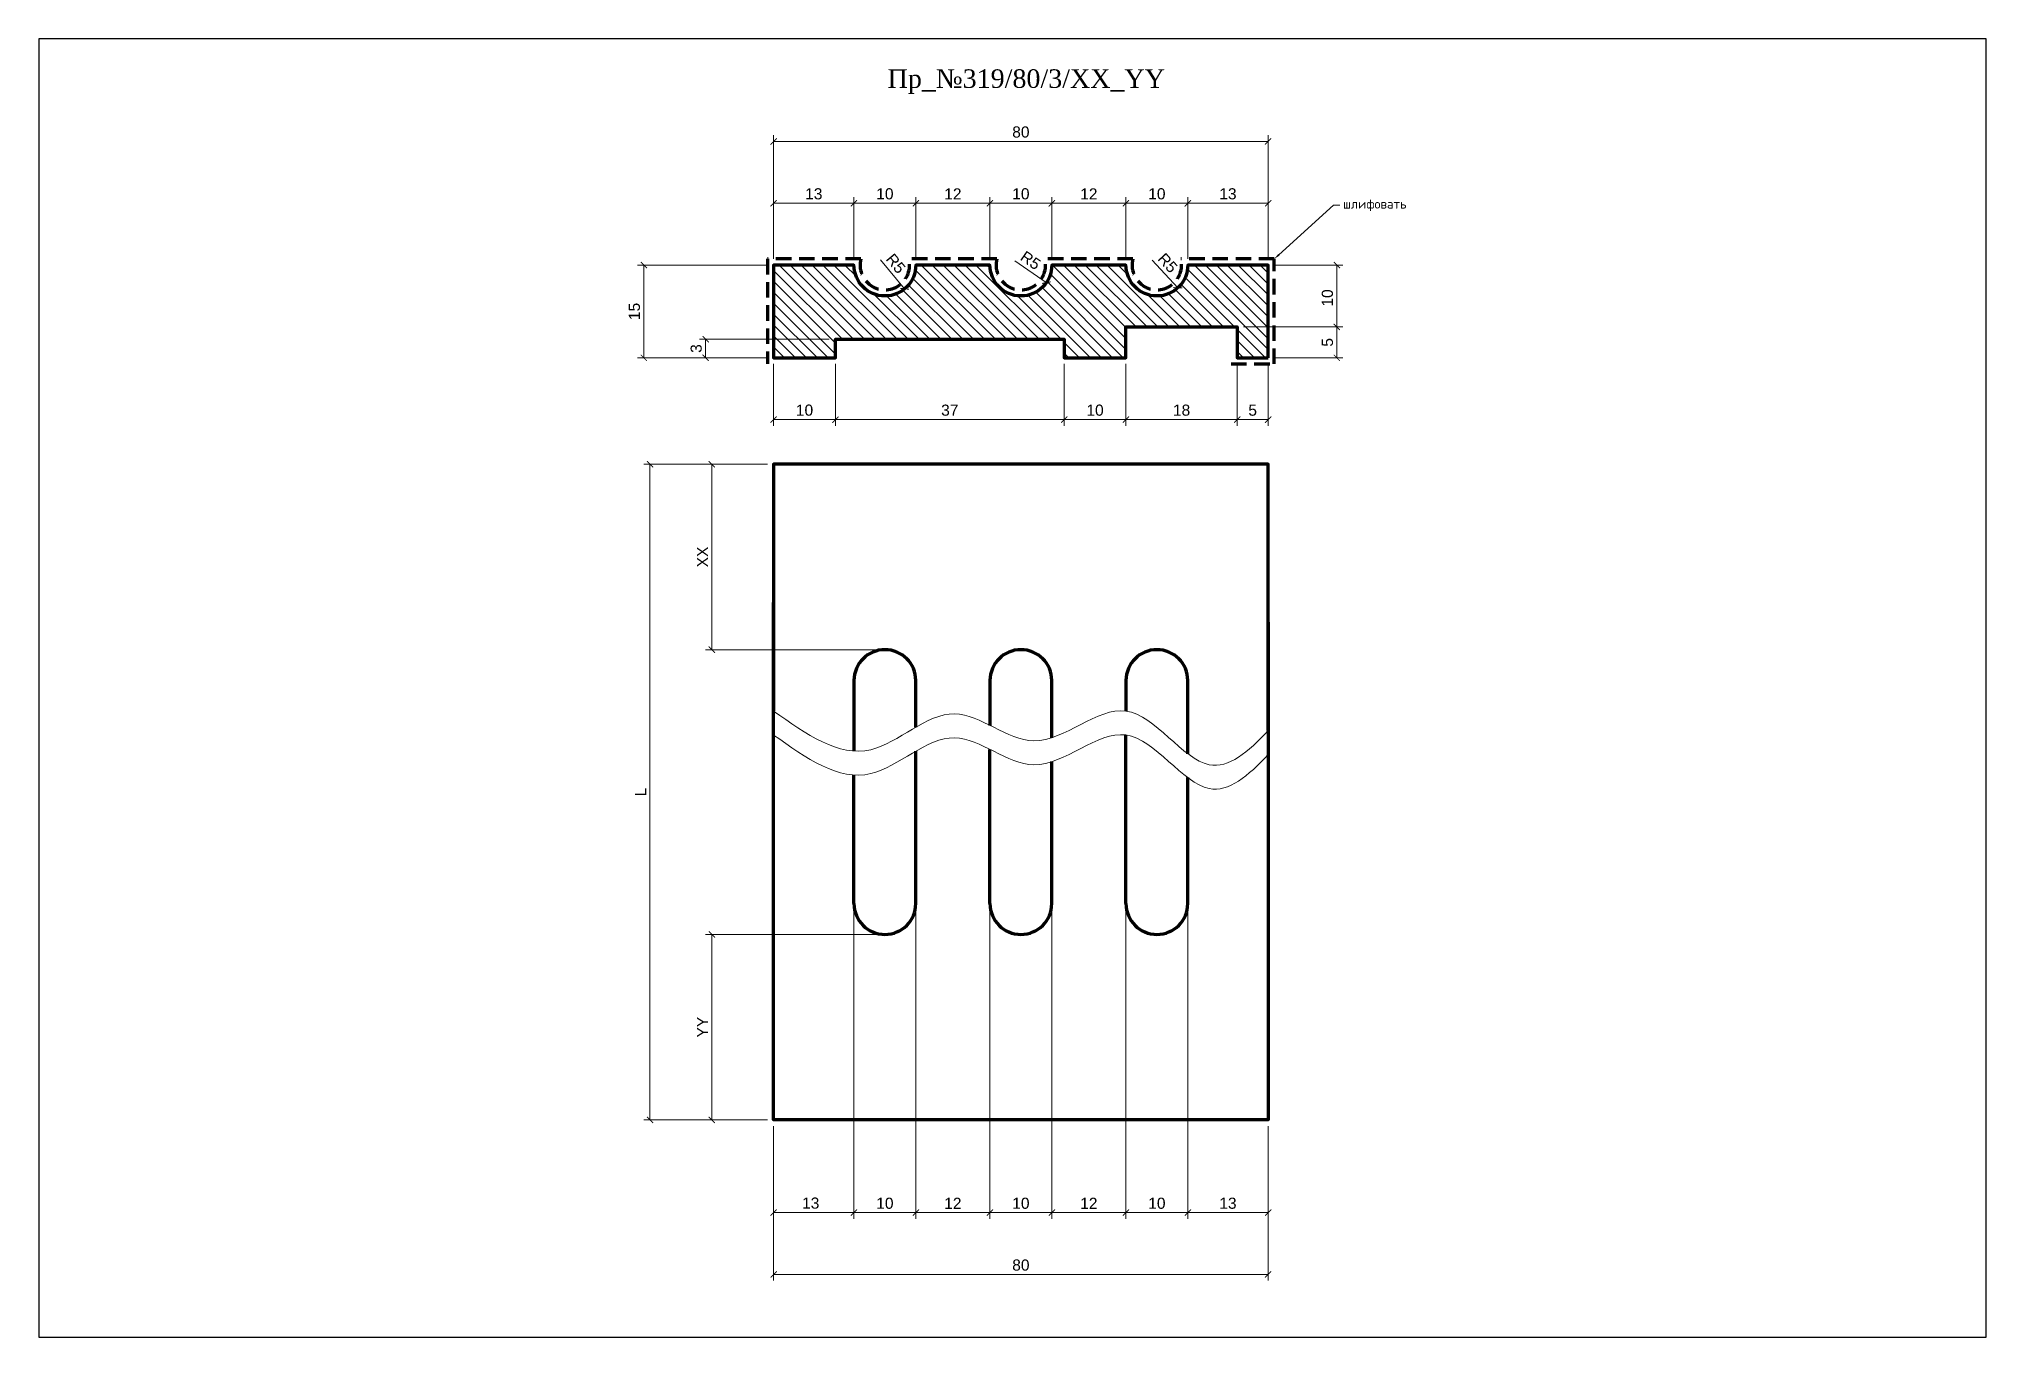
# Model space of a CAD drawing. Header units: millimetres. Extents: x 500 to 815, y -2238 to -2028.
import ezdxf
from ezdxf import colors
from ezdxf.entities.mleader import LeaderData, LeaderLine
from ezdxf.math import Vec2, Vec3

# ---------------------------------------------------------------- set-up
doc = ezdxf.new("R2010")
doc.units = ezdxf.units.MM
doc.linetypes.add('HIDDEN', pattern=[0.375, 0.25, -0.125])
doc.layers.add('Outside panel', color=7, linetype='Continuous', lineweight=18, true_color=0x7f5e57)
for name, color, linetype, lineweight in [('линия 15', 7, 'Continuous', 15), ('линия 50', 1, 'Continuous', 100), ('служебный слой РАЗМЕРЫ', 7, 'Continuous', 9), ('служебный слой ШТРИХОВКА', 4, 'Continuous', 5)]:
    doc.layers.add(name, color=color, linetype=linetype, lineweight=lineweight)
doc.layers.add('размеры в модели', color=7, linetype='Continuous')
doc.styles.add('ELECT', font='times.ttf')
doc.styles.get("Standard").update_dxf_attribs({"font": 'arial.ttf'})
doc.styles.add('ЕСКД профили текст', font='isocpeur.ttf')
doc.dimstyles.new('M_1', dxfattribs={"dimtxt": 1.8, "dimasz": 1, "dimexe": 1, "dimexo": 1, "dimgap": 0.6, "dimtad": 1, "dimdec": 0, "dimdsep": 46, "dimtxsty": 'Standard', "dimblk": 'ARCHTICK', "dimcen": -5, "dimclrd": 7, "dimclre": 7, "dimclrt": 7, "dimadec": 0, "dimazin": 0, "dimtfac": 1, "dimtdec": 0, "dimtmove": 0, "dimatfit": 3, "dimfxl": 1, "dimtolj": 1, "dimtzin": 0, "dimlwd": 5, "dimlwe": 5, "dimarcsym": 0})

# ---------------------------------------------------------------- blocks, each defined once
blk = doc.blocks.new('_ArchTick')
at = {"color": 0, "linetype": 'ByBlock', "const_width": 0.15}
blk.add_lwpolyline([(-0.5, -0.5), (0.5, 0.5)], dxfattribs=at)
blk = doc.blocks.new('*D32')
at = {"layer": 'Defpoints', "color": 0, "ltscale": 1000, "transparency": 16777216}
for p in [(680.99, -2064.8), (684.38, -2068.47)]:
    blk.add_point(p, dxfattribs=at)
at = {"layer": 'линия 15', "color": 7, "lineweight": 5, "ltscale": 1000, "transparency": 16777216}
blk.add_line((680.23, -2063.98), (684.38, -2068.47), dxfattribs=at)
at = {"layer": 'линия 15', "color": 7, "lineweight": 5, "ltscale": 1000, "transparency": 16777216, "rotation": 312.7925221158817}
blk.add_blockref('_ArchTick', (684.38, -2068.47), dxfattribs=at)
at = {"layer": 'линия 15', "color": 7, "ltscale": 1000, "transparency": 16777216, "insert": (682.74, -2064.46), "char_height": 1.8, "attachment_point": 5, "rotation": 312.7925}
blk.add_mtext('\\A1;R5', dxfattribs=at)
blk = doc.blocks.new('*D31')
at = {"layer": 'Defpoints', "color": 0, "ltscale": 1000, "transparency": 16777216}
for p in [(658.99, -2064.8), (663.1, -2067.64)]:
    blk.add_point(p, dxfattribs=at)
at = {"layer": 'линия 15', "color": 7, "lineweight": 5, "ltscale": 1000, "transparency": 16777216}
blk.add_line((658, -2064.12), (663.1, -2067.64), dxfattribs=at)
at = {"layer": 'линия 15', "color": 7, "lineweight": 5, "ltscale": 1000, "transparency": 16777216, "rotation": 325.3570660557397}
blk.add_blockref('_ArchTick', (663.1, -2067.64), dxfattribs=at)
at = {"layer": 'линия 15', "color": 7, "ltscale": 1000, "transparency": 16777216, "insert": (660.56, -2064.04), "char_height": 1.8, "attachment_point": 5, "rotation": 325.3571}
blk.add_mtext('\\A1;R5', dxfattribs=at)
blk = doc.blocks.new('*D30')
at = {"layer": 'Defpoints', "color": 0, "ltscale": 1000, "transparency": 16777216}
for p in [(636.99, -2064.8), (640.19, -2068.64)]:
    blk.add_point(p, dxfattribs=at)
at = {"layer": 'линия 15', "color": 7, "lineweight": 5, "ltscale": 1000, "transparency": 16777216}
blk.add_line((636.27, -2063.94), (640.19, -2068.64), dxfattribs=at)
at = {"layer": 'линия 15', "color": 7, "lineweight": 5, "ltscale": 1000, "transparency": 16777216, "rotation": 309.8077441560627}
blk.add_blockref('_ArchTick', (640.19, -2068.64), dxfattribs=at)
at = {"layer": 'линия 15', "color": 7, "ltscale": 1000, "transparency": 16777216, "insert": (638.75, -2064.55), "char_height": 1.8, "attachment_point": 5, "rotation": 309.8077}
blk.add_mtext('\\A1;R5', dxfattribs=at)
blk = doc.blocks.new('*D29')
at = {"layer": 'Defpoints', "color": 0, "ltscale": 1000, "transparency": 16777216}
for p in [(698.99, -2064.8), (710.1, -2064.8), (693.99, -2074.8)]:
    blk.add_point(p, dxfattribs=at)
at = {"layer": 'линия 15', "color": 7, "lineweight": 5, "ltscale": 1000, "transparency": 16777216}
for p, q in [((699.99, -2064.8), (711.1, -2064.8)), ((710.1, -2074.8), (710.1, -2064.8)), ((694.99, -2074.8), (711.1, -2074.8))]:
    blk.add_line(p, q, dxfattribs=at)
for p, rotation in [((710.1, -2064.8), 90), ((710.1, -2074.8), 270)]:
    blk.add_blockref('_ArchTick', p, dxfattribs=dict(at, rotation=rotation))
at = {"layer": 'линия 15', "color": 7, "ltscale": 1000, "transparency": 16777216, "insert": (708.58, -2070.12), "char_height": 1.8, "attachment_point": 5, "rotation": 90}
blk.add_mtext('\\A1;10', dxfattribs=at)
blk = doc.blocks.new('*D28')
at = {"layer": 'Defpoints', "color": 0, "ltscale": 1000, "transparency": 16777216}
for p in [(628.99, -2076.8), (607.99, -2079.8), (618.99, -2079.8)]:
    blk.add_point(p, dxfattribs=at)
at = {"layer": 'размеры в модели', "color": 7, "lineweight": 5, "ltscale": 1000, "transparency": 16777216}
for p, q in [((627.99, -2076.8), (606.99, -2076.8)), ((607.99, -2076.8), (607.99, -2079.8)), ((617.99, -2079.8), (606.99, -2079.8))]:
    blk.add_line(p, q, dxfattribs=at)
for p, rotation in [((607.99, -2076.8), 90), ((607.99, -2079.8), 270)]:
    blk.add_blockref('_ArchTick', p, dxfattribs=dict(at, rotation=rotation))
at = {"layer": 'размеры в модели', "color": 7, "ltscale": 1000, "transparency": 16777216, "insert": (606.47, -2078.3), "char_height": 1.8, "attachment_point": 5, "rotation": 90}
blk.add_mtext('\\A1;3', dxfattribs=at)
blk = doc.blocks.new('*D27')
at = {"layer": 'Defpoints', "color": 0, "ltscale": 1000, "transparency": 16777216}
for p in [(665.99, -2079.8), (675.99, -2079.8), (675.99, -2089.8)]:
    blk.add_point(p, dxfattribs=at)
at = {"layer": 'размеры в модели', "color": 7, "lineweight": 5, "ltscale": 1000, "transparency": 16777216}
for p, q in [((665.99, -2080.8), (665.99, -2090.8)), ((675.99, -2080.8), (675.99, -2090.8)), ((665.99, -2089.8), (675.99, -2089.8))]:
    blk.add_line(p, q, dxfattribs=at)
at = {"layer": 'размеры в модели', "color": 7, "lineweight": 5, "ltscale": 1000, "transparency": 16777216, "rotation": 180}
blk.add_blockref('_ArchTick', (665.99, -2089.8), dxfattribs=at)
at = {"layer": 'размеры в модели', "color": 7, "lineweight": 5, "ltscale": 1000, "transparency": 16777216}
blk.add_blockref('_ArchTick', (675.99, -2089.8), dxfattribs=at)
at = {"layer": 'размеры в модели', "color": 7, "ltscale": 1000, "transparency": 16777216, "insert": (670.99, -2088.28), "char_height": 1.8, "attachment_point": 5}
blk.add_mtext('\\A1;10', dxfattribs=at)
blk = doc.blocks.new('*D26')
at = {"layer": 'Defpoints', "color": 0, "ltscale": 1000, "transparency": 16777216}
for p in [(641.99, -2054.8), (631.99, -2064.8), (641.99, -2064.8)]:
    blk.add_point(p, dxfattribs=at)
at = {"layer": 'размеры в модели', "color": 7, "lineweight": 5, "ltscale": 1000, "transparency": 16777216}
for p, q in [((631.99, -2063.8), (631.99, -2053.8)), ((641.99, -2063.8), (641.99, -2053.8)), ((631.99, -2054.8), (641.99, -2054.8))]:
    blk.add_line(p, q, dxfattribs=at)
at = {"layer": 'размеры в модели', "color": 7, "lineweight": 5, "ltscale": 1000, "transparency": 16777216, "rotation": 180}
blk.add_blockref('_ArchTick', (631.99, -2054.8), dxfattribs=at)
at = {"layer": 'размеры в модели', "color": 7, "lineweight": 5, "ltscale": 1000, "transparency": 16777216}
blk.add_blockref('_ArchTick', (641.99, -2054.8), dxfattribs=at)
at = {"layer": 'размеры в модели', "color": 7, "ltscale": 1000, "transparency": 16777216, "insert": (636.99, -2053.28), "char_height": 1.8, "attachment_point": 5}
blk.add_mtext('\\A1;10', dxfattribs=at)
blk = doc.blocks.new('*D25')
at = {"layer": 'Defpoints', "color": 0, "ltscale": 1000, "transparency": 16777216}
for p in [(663.99, -2054.8), (653.99, -2064.8), (663.99, -2064.8)]:
    blk.add_point(p, dxfattribs=at)
at = {"layer": 'размеры в модели', "color": 7, "lineweight": 5, "ltscale": 1000, "transparency": 16777216}
for p, q in [((653.99, -2063.8), (653.99, -2053.8)), ((663.99, -2063.8), (663.99, -2053.8)), ((653.99, -2054.8), (663.99, -2054.8))]:
    blk.add_line(p, q, dxfattribs=at)
at = {"layer": 'размеры в модели', "color": 7, "lineweight": 5, "ltscale": 1000, "transparency": 16777216, "rotation": 180}
blk.add_blockref('_ArchTick', (653.99, -2054.8), dxfattribs=at)
at = {"layer": 'размеры в модели', "color": 7, "lineweight": 5, "ltscale": 1000, "transparency": 16777216}
blk.add_blockref('_ArchTick', (663.99, -2054.8), dxfattribs=at)
at = {"layer": 'размеры в модели', "color": 7, "ltscale": 1000, "transparency": 16777216, "insert": (658.99, -2053.28), "char_height": 1.8, "attachment_point": 5}
blk.add_mtext('\\A1;10', dxfattribs=at)
blk = doc.blocks.new('*D24')
at = {"layer": 'Defpoints', "color": 0, "ltscale": 1000, "transparency": 16777216}
for p in [(618.99, -2079.8), (628.99, -2079.8), (618.99, -2089.8)]:
    blk.add_point(p, dxfattribs=at)
at = {"layer": 'размеры в модели', "color": 7, "lineweight": 5, "ltscale": 1000, "transparency": 16777216}
for p, q in [((618.99, -2080.8), (618.99, -2090.8)), ((628.99, -2080.8), (628.99, -2090.8)), ((628.99, -2089.8), (618.99, -2089.8))]:
    blk.add_line(p, q, dxfattribs=at)
at = {"layer": 'размеры в модели', "color": 7, "lineweight": 5, "ltscale": 1000, "transparency": 16777216, "rotation": 180}
blk.add_blockref('_ArchTick', (618.99, -2089.8), dxfattribs=at)
at = {"layer": 'размеры в модели', "color": 7, "lineweight": 5, "ltscale": 1000, "transparency": 16777216}
blk.add_blockref('_ArchTick', (628.99, -2089.8), dxfattribs=at)
at = {"layer": 'размеры в модели', "color": 7, "ltscale": 1000, "transparency": 16777216, "insert": (623.99, -2088.28), "char_height": 1.8, "attachment_point": 5}
blk.add_mtext('\\A1;10', dxfattribs=at)
blk = doc.blocks.new('*D23')
at = {"layer": 'Defpoints', "color": 0, "ltscale": 1000, "transparency": 16777216}
for p in [(693.99, -2074.8), (698.99, -2079.8), (710.1, -2079.8)]:
    blk.add_point(p, dxfattribs=at)
at = {"layer": 'размеры в модели', "color": 7, "lineweight": 5, "ltscale": 1000, "transparency": 16777216}
for p, q in [((694.99, -2074.8), (711.1, -2074.8)), ((710.1, -2074.8), (710.1, -2079.8)), ((699.99, -2079.8), (711.1, -2079.8))]:
    blk.add_line(p, q, dxfattribs=at)
for p, rotation in [((710.1, -2074.8), 90), ((710.1, -2079.8), 270)]:
    blk.add_blockref('_ArchTick', p, dxfattribs=dict(at, rotation=rotation))
at = {"layer": 'размеры в модели', "color": 7, "ltscale": 1000, "transparency": 16777216, "insert": (708.59, -2077.3), "char_height": 1.8, "attachment_point": 5, "rotation": 90}
blk.add_mtext('\\A1;5', dxfattribs=at)
blk = doc.blocks.new('*D22')
at = {"layer": 'Defpoints', "color": 0, "ltscale": 1000, "transparency": 16777216}
for p in [(693.99, -2079.8), (698.99, -2079.8), (693.99, -2089.8)]:
    blk.add_point(p, dxfattribs=at)
at = {"layer": 'размеры в модели', "color": 7, "lineweight": 5, "ltscale": 1000, "transparency": 16777216}
for p, q in [((693.99, -2080.8), (693.99, -2090.8)), ((698.99, -2080.8), (698.99, -2090.8)), ((698.99, -2089.8), (693.99, -2089.8))]:
    blk.add_line(p, q, dxfattribs=at)
at = {"layer": 'размеры в модели', "color": 7, "lineweight": 5, "ltscale": 1000, "transparency": 16777216, "rotation": 180}
blk.add_blockref('_ArchTick', (693.99, -2089.8), dxfattribs=at)
at = {"layer": 'размеры в модели', "color": 7, "lineweight": 5, "ltscale": 1000, "transparency": 16777216}
blk.add_blockref('_ArchTick', (698.99, -2089.8), dxfattribs=at)
at = {"layer": 'размеры в модели', "color": 7, "ltscale": 1000, "transparency": 16777216, "insert": (696.49, -2088.28), "char_height": 1.8, "attachment_point": 5}
blk.add_mtext('\\A1;5', dxfattribs=at)
blk = doc.blocks.new('*D21')
at = {"layer": 'Defpoints', "color": 0, "ltscale": 1000, "transparency": 16777216}
for p in [(618.99, -2054.8), (618.99, -2064.8), (631.99, -2064.8)]:
    blk.add_point(p, dxfattribs=at)
at = {"layer": 'размеры в модели', "color": 7, "lineweight": 5, "ltscale": 1000, "transparency": 16777216}
for p, q in [((618.99, -2063.8), (618.99, -2053.8)), ((631.99, -2063.8), (631.99, -2053.8)), ((631.99, -2054.8), (618.99, -2054.8))]:
    blk.add_line(p, q, dxfattribs=at)
at = {"layer": 'размеры в модели', "color": 7, "lineweight": 5, "ltscale": 1000, "transparency": 16777216, "rotation": 180}
blk.add_blockref('_ArchTick', (618.99, -2054.8), dxfattribs=at)
at = {"layer": 'размеры в модели', "color": 7, "lineweight": 5, "ltscale": 1000, "transparency": 16777216}
blk.add_blockref('_ArchTick', (631.99, -2054.8), dxfattribs=at)
at = {"layer": 'размеры в модели', "color": 7, "ltscale": 1000, "transparency": 16777216, "insert": (625.49, -2053.28), "char_height": 1.8, "attachment_point": 5}
blk.add_mtext('\\A1;13', dxfattribs=at)
blk = doc.blocks.new('*D20')
at = {"layer": 'Defpoints', "color": 0, "ltscale": 1000, "transparency": 16777216}
for p in [(641.99, -2054.8), (641.99, -2064.8), (653.99, -2064.8)]:
    blk.add_point(p, dxfattribs=at)
at = {"layer": 'размеры в модели', "color": 7, "lineweight": 5, "ltscale": 1000, "transparency": 16777216}
for p, q in [((641.99, -2063.8), (641.99, -2053.8)), ((653.99, -2063.8), (653.99, -2053.8)), ((653.99, -2054.8), (641.99, -2054.8))]:
    blk.add_line(p, q, dxfattribs=at)
at = {"layer": 'размеры в модели', "color": 7, "lineweight": 5, "ltscale": 1000, "transparency": 16777216, "rotation": 180}
blk.add_blockref('_ArchTick', (641.99, -2054.8), dxfattribs=at)
at = {"layer": 'размеры в модели', "color": 7, "lineweight": 5, "ltscale": 1000, "transparency": 16777216}
blk.add_blockref('_ArchTick', (653.99, -2054.8), dxfattribs=at)
at = {"layer": 'размеры в модели', "color": 7, "ltscale": 1000, "transparency": 16777216, "insert": (647.99, -2053.29), "char_height": 1.8, "attachment_point": 5}
blk.add_mtext('\\A1;12', dxfattribs=at)
blk = doc.blocks.new('*D19')
at = {"layer": 'Defpoints', "color": 0, "ltscale": 1000, "transparency": 16777216}
for p in [(663.99, -2054.8), (663.99, -2064.8), (675.99, -2064.8)]:
    blk.add_point(p, dxfattribs=at)
at = {"layer": 'размеры в модели', "color": 7, "lineweight": 5, "ltscale": 1000, "transparency": 16777216}
for p, q in [((663.99, -2063.8), (663.99, -2053.8)), ((675.99, -2063.8), (675.99, -2053.8)), ((675.99, -2054.8), (663.99, -2054.8))]:
    blk.add_line(p, q, dxfattribs=at)
at = {"layer": 'размеры в модели', "color": 7, "lineweight": 5, "ltscale": 1000, "transparency": 16777216, "rotation": 180}
blk.add_blockref('_ArchTick', (663.99, -2054.8), dxfattribs=at)
at = {"layer": 'размеры в модели', "color": 7, "lineweight": 5, "ltscale": 1000, "transparency": 16777216}
blk.add_blockref('_ArchTick', (675.99, -2054.8), dxfattribs=at)
at = {"layer": 'размеры в модели', "color": 7, "ltscale": 1000, "transparency": 16777216, "insert": (669.99, -2053.29), "char_height": 1.8, "attachment_point": 5}
blk.add_mtext('\\A1;12', dxfattribs=at)
blk = doc.blocks.new('*D18')
at = {"layer": 'Defpoints', "color": 0, "ltscale": 1000, "transparency": 16777216}
for p in [(675.99, -2054.8), (675.99, -2064.8), (685.99, -2064.8)]:
    blk.add_point(p, dxfattribs=at)
at = {"layer": 'размеры в модели', "color": 7, "lineweight": 5, "ltscale": 1000, "transparency": 16777216}
for p, q in [((675.99, -2063.8), (675.99, -2053.8)), ((685.99, -2063.8), (685.99, -2053.8)), ((685.99, -2054.8), (675.99, -2054.8))]:
    blk.add_line(p, q, dxfattribs=at)
at = {"layer": 'размеры в модели', "color": 7, "lineweight": 5, "ltscale": 1000, "transparency": 16777216, "rotation": 180}
blk.add_blockref('_ArchTick', (675.99, -2054.8), dxfattribs=at)
at = {"layer": 'размеры в модели', "color": 7, "lineweight": 5, "ltscale": 1000, "transparency": 16777216}
blk.add_blockref('_ArchTick', (685.99, -2054.8), dxfattribs=at)
at = {"layer": 'размеры в модели', "color": 7, "ltscale": 1000, "transparency": 16777216, "insert": (680.99, -2053.28), "char_height": 1.8, "attachment_point": 5}
blk.add_mtext('\\A1;10', dxfattribs=at)
blk = doc.blocks.new('*D17')
at = {"layer": 'Defpoints', "color": 0, "ltscale": 1000, "transparency": 16777216}
for p in [(698.99, -2054.8), (685.99, -2064.8), (698.99, -2064.8)]:
    blk.add_point(p, dxfattribs=at)
at = {"layer": 'размеры в модели', "color": 7, "lineweight": 5, "ltscale": 1000, "transparency": 16777216}
for p, q in [((685.99, -2063.8), (685.99, -2053.8)), ((698.99, -2063.8), (698.99, -2053.8)), ((685.99, -2054.8), (698.99, -2054.8))]:
    blk.add_line(p, q, dxfattribs=at)
at = {"layer": 'размеры в модели', "color": 7, "lineweight": 5, "ltscale": 1000, "transparency": 16777216, "rotation": 180}
blk.add_blockref('_ArchTick', (685.99, -2054.8), dxfattribs=at)
at = {"layer": 'размеры в модели', "color": 7, "lineweight": 5, "ltscale": 1000, "transparency": 16777216}
blk.add_blockref('_ArchTick', (698.99, -2054.8), dxfattribs=at)
at = {"layer": 'размеры в модели', "color": 7, "ltscale": 1000, "transparency": 16777216, "insert": (692.49, -2053.28), "char_height": 1.8, "attachment_point": 5}
blk.add_mtext('\\A1;13', dxfattribs=at)
blk = doc.blocks.new('*D16')
at = {"layer": 'Defpoints', "color": 0, "ltscale": 1000, "transparency": 16777216}
for p in [(698.99, -2044.8), (618.99, -2064.8), (698.99, -2064.8)]:
    blk.add_point(p, dxfattribs=at)
at = {"layer": 'размеры в модели', "color": 7, "lineweight": 5, "ltscale": 1000, "transparency": 16777216}
for p, q in [((618.99, -2063.8), (618.99, -2043.8)), ((698.99, -2063.8), (698.99, -2043.8)), ((618.99, -2044.8), (698.99, -2044.8))]:
    blk.add_line(p, q, dxfattribs=at)
at = {"layer": 'размеры в модели', "color": 7, "lineweight": 5, "ltscale": 1000, "transparency": 16777216, "rotation": 180}
blk.add_blockref('_ArchTick', (618.99, -2044.8), dxfattribs=at)
at = {"layer": 'размеры в модели', "color": 7, "lineweight": 5, "ltscale": 1000, "transparency": 16777216}
blk.add_blockref('_ArchTick', (698.99, -2044.8), dxfattribs=at)
at = {"layer": 'размеры в модели', "color": 7, "ltscale": 1000, "transparency": 16777216, "insert": (658.99, -2043.28), "char_height": 1.8, "attachment_point": 5}
blk.add_mtext('\\A1;80', dxfattribs=at)
blk = doc.blocks.new('*D15')
at = {"layer": 'Defpoints', "color": 0, "ltscale": 1000, "transparency": 16777216}
for p in [(628.99, -2079.8), (665.99, -2079.8), (665.99, -2089.8)]:
    blk.add_point(p, dxfattribs=at)
at = {"layer": 'размеры в модели', "color": 7, "lineweight": 5, "ltscale": 1000, "transparency": 16777216}
for p, q in [((628.99, -2080.8), (628.99, -2090.8)), ((665.99, -2080.8), (665.99, -2090.8)), ((628.99, -2089.8), (665.99, -2089.8))]:
    blk.add_line(p, q, dxfattribs=at)
at = {"layer": 'размеры в модели', "color": 7, "lineweight": 5, "ltscale": 1000, "transparency": 16777216, "rotation": 180}
blk.add_blockref('_ArchTick', (628.99, -2089.8), dxfattribs=at)
at = {"layer": 'размеры в модели', "color": 7, "lineweight": 5, "ltscale": 1000, "transparency": 16777216}
blk.add_blockref('_ArchTick', (665.99, -2089.8), dxfattribs=at)
at = {"layer": 'размеры в модели', "color": 7, "ltscale": 1000, "transparency": 16777216, "insert": (647.49, -2088.28), "char_height": 1.8, "attachment_point": 5}
blk.add_mtext('\\A1;37', dxfattribs=at)
blk = doc.blocks.new('*D14')
at = {"layer": 'Defpoints', "color": 0, "ltscale": 1000, "transparency": 16777216}
for p in [(597.99, -2064.8), (618.99, -2064.8), (618.99, -2079.8)]:
    blk.add_point(p, dxfattribs=at)
at = {"layer": 'размеры в модели', "color": 7, "lineweight": 5, "ltscale": 1000, "transparency": 16777216}
for p, q in [((617.99, -2064.8), (596.99, -2064.8)), ((597.99, -2079.8), (597.99, -2064.8)), ((617.99, -2079.8), (596.99, -2079.8))]:
    blk.add_line(p, q, dxfattribs=at)
for p, rotation in [((597.99, -2064.8), 90), ((597.99, -2079.8), 270)]:
    blk.add_blockref('_ArchTick', p, dxfattribs=dict(at, rotation=rotation))
at = {"layer": 'размеры в модели', "color": 7, "ltscale": 1000, "transparency": 16777216, "insert": (596.47, -2072.3), "char_height": 1.8, "attachment_point": 5, "rotation": 90}
blk.add_mtext('\\A1;15', dxfattribs=at)
blk = doc.blocks.new('*D13')
at = {"layer": 'Defpoints', "color": 0, "ltscale": 1000, "transparency": 16777216}
for p in [(675.99, -2079.8), (693.99, -2079.8), (693.99, -2089.8)]:
    blk.add_point(p, dxfattribs=at)
at = {"layer": 'размеры в модели', "color": 7, "lineweight": 5, "ltscale": 1000, "transparency": 16777216}
for p, q in [((675.99, -2080.8), (675.99, -2090.8)), ((693.99, -2080.8), (693.99, -2090.8)), ((675.99, -2089.8), (693.99, -2089.8))]:
    blk.add_line(p, q, dxfattribs=at)
at = {"layer": 'размеры в модели', "color": 7, "lineweight": 5, "ltscale": 1000, "transparency": 16777216, "rotation": 180}
blk.add_blockref('_ArchTick', (675.99, -2089.8), dxfattribs=at)
at = {"layer": 'размеры в модели', "color": 7, "lineweight": 5, "ltscale": 1000, "transparency": 16777216}
blk.add_blockref('_ArchTick', (693.99, -2089.8), dxfattribs=at)
at = {"layer": 'размеры в модели', "color": 7, "ltscale": 1000, "transparency": 16777216, "insert": (684.99, -2088.28), "char_height": 1.8, "attachment_point": 5}
blk.add_mtext('\\A1;18', dxfattribs=at)
blk = doc.blocks.new('*D5')
at = {"layer": 'Defpoints', "color": 0, "ltscale": 1000, "transparency": 16777216}
for p in [(631.99, -2168.08), (618.99, -2203.08), (631.99, -2218.08)]:
    blk.add_point(p, dxfattribs=at)
at = {"layer": 'размеры в модели', "color": 7, "lineweight": 5, "ltscale": 1000, "transparency": 16777216}
for p, q in [((631.99, -2169.08), (631.99, -2219.08)), ((618.99, -2204.08), (618.99, -2219.08)), ((618.99, -2218.08), (631.99, -2218.08))]:
    blk.add_line(p, q, dxfattribs=at)
at = {"layer": 'размеры в модели', "color": 7, "lineweight": 5, "ltscale": 1000, "transparency": 16777216, "rotation": 180}
blk.add_blockref('_ArchTick', (618.99, -2218.08), dxfattribs=at)
at = {"layer": 'размеры в модели', "color": 7, "lineweight": 5, "ltscale": 1000, "transparency": 16777216}
blk.add_blockref('_ArchTick', (631.99, -2218.08), dxfattribs=at)
at = {"layer": 'размеры в модели', "color": 7, "ltscale": 1000, "transparency": 16777216, "insert": (624.99, -2216.56), "char_height": 1.8, "attachment_point": 5}
blk.add_mtext('\\A1;13', dxfattribs=at)
blk = doc.blocks.new('*D4')
at = {"layer": 'Defpoints', "color": 0, "ltscale": 1000, "transparency": 16777216}
for p in [(618.99, -2097.02), (598.99, -2203.08), (618.99, -2203.08)]:
    blk.add_point(p, dxfattribs=at)
at = {"layer": 'размеры в модели', "color": 7, "lineweight": 5, "ltscale": 1000, "transparency": 16777216}
for p, q in [((617.99, -2097.02), (597.99, -2097.02)), ((598.99, -2097.02), (598.99, -2203.08)), ((617.99, -2203.08), (597.99, -2203.08))]:
    blk.add_line(p, q, dxfattribs=at)
for p, rotation in [((598.99, -2097.02), 90), ((598.99, -2203.08), 270)]:
    blk.add_blockref('_ArchTick', p, dxfattribs=dict(at, rotation=rotation))
at = {"layer": 'размеры в модели', "color": 7, "ltscale": 1000, "transparency": 16777216, "insert": (597.49, -2150.05), "char_height": 1.8, "attachment_point": 5, "rotation": 90}
blk.add_mtext('\\A1;L', dxfattribs=at)
blk = doc.blocks.new('*D3')
at = {"layer": 'Defpoints', "color": 0, "ltscale": 1000, "transparency": 16777216}
for p in [(618.99, -2097.02), (608.99, -2127.02), (636.99, -2127.02)]:
    blk.add_point(p, dxfattribs=at)
at = {"layer": 'размеры в модели', "color": 7, "lineweight": 5, "ltscale": 1000, "transparency": 16777216}
for p, q in [((617.99, -2097.02), (607.99, -2097.02)), ((608.99, -2097.02), (608.99, -2127.02)), ((635.99, -2127.02), (607.99, -2127.02))]:
    blk.add_line(p, q, dxfattribs=at)
for p, rotation in [((608.99, -2097.02), 90), ((608.99, -2127.02), 270)]:
    blk.add_blockref('_ArchTick', p, dxfattribs=dict(at, rotation=rotation))
at = {"layer": 'размеры в модели', "color": 7, "ltscale": 1000, "transparency": 16777216, "insert": (607.49, -2112.02), "char_height": 1.8, "attachment_point": 5, "rotation": 90}
blk.add_mtext('\\A1;ХХ', dxfattribs=at)

msp = doc.modelspace()

# ---------------------------------------------------------------- hatches: boundary and pattern name
at = {"layer": 'Outside panel', "ltscale": 1000}
h = msp.add_hatch(dxfattribs=at)
h.set_pattern_fill('ANSI31', color=256, scale=10, angle=90)
h.set_pattern_definition([(135, (-310150.3986, 88721.0469), (-0.8838834765, -0.8838834765), [])])
h.paths.add_polyline_path([(693.99, -2074.8), (693.99, -2079.8), (698.99, -2079.8), (698.99, -2064.8), (685.99, -2064.8, -1), (675.99, -2064.8), (663.99, -2064.8, -1), (653.99, -2064.8), (641.99, -2064.8, -1), (631.99, -2064.8), (618.99, -2064.8), (618.99, -2079.8), (628.99, -2079.8), (628.99, -2076.8), (665.99, -2076.8), (665.99, -2079.8), (675.99, -2079.8), (675.99, -2074.8)])

# ---------------------------------------------------------------- linework, layer by layer
at = {"color": 6, "ltscale": 1000}
msp.add_lwpolyline([(500.14, -2238.22), (815.14, -2238.22), (815.14, -2028.22), (500.14, -2028.22)], close=True, dxfattribs=at)
at = {"layer": 'линия 50', "color": 1, "linetype": 'HIDDEN', "ltscale": 10, "true_color": 0xff0909}
msp.add_lwpolyline([(692.99, -2080.8), (699.99, -2080.8), (699.99, -2063.8), (684.86, -2063.8, -1.290994), (677.11, -2063.8), (662.86, -2063.8, -1.290994), (655.11, -2063.8), (640.86, -2063.8, -1.290994), (633.11, -2063.8), (617.99, -2063.8), (617.99, -2080.8)], format="xyb", dxfattribs=at)
at = {"layer": 'линия 50', "color": 7}
for points in [[(698.99, -2079.8), (698.99, -2064.8), (685.99, -2064.8, -1), (675.99, -2064.8), (663.99, -2064.8, -1), (653.99, -2064.8), (641.99, -2064.8, -1), (631.99, -2064.8), (618.99, -2064.8), (618.99, -2079.8), (628.99, -2079.8), (628.99, -2076.8), (665.99, -2076.8), (665.99, -2079.8), (665.99, -2079.8), (675.99, -2079.8), (675.99, -2079.8), (675.99, -2074.8), (693.99, -2074.8), (693.99, -2079.8), (698.99, -2079.8)], [(641.99, -2139.56), (641.99, -2132.02, 1), (631.99, -2132.02), (631.99, -2143.41)], [(663.99, -2141.26), (663.99, -2132.02, 1), (653.99, -2132.02), (653.99, -2139.26)], [(685.99, -2143.84), (685.99, -2132.02, 1), (675.99, -2132.02), (675.99, -2136.94)]]:
    msp.add_lwpolyline(points, format="xyb", dxfattribs=at)
for points in [[(698.99, -2140.1), (698.99, -2097.02), (618.99, -2097.02), (618.99, -2136.94)], [(698.99, -2122.54), (698.99, -2203.08), (618.99, -2203.08), (618.99, -2119.38)], [(675.99, -2168.08), (675.99, -2140.82)], [(641.99, -2168.08), (641.99, -2143.44)], [(653.99, -2168.08), (653.99, -2143.14)], [(663.99, -2168.08), (663.99, -2145.13)], [(631.99, -2168.08), (631.99, -2147.29)], [(685.99, -2168.08), (685.99, -2147.72)]]:
    msp.add_lwpolyline(points, dxfattribs=at)
for centre in [(636.99, -2168.08), (658.99, -2168.08), (680.99, -2168.08)]:
    msp.add_arc(centre, 5, 180, 0, dxfattribs=at)
at = {"layer": 'служебный слой ШТРИХОВКА', "color": 7, "lineweight": 15}
for points in [[(618.99, -2136.94), (624.25, -2140.68), (634.1, -2147.68), (647.81, -2132.86), (661.67, -2146.58), (676.58, -2130.64), (688.25, -2149.96), (695.8, -2143.56), (698.99, -2140.1)], [(618.99, -2140.82), (624.25, -2144.56), (634.1, -2151.55), (647.81, -2136.74), (661.67, -2150.46), (676.58, -2134.52), (688.25, -2153.83), (695.8, -2147.43), (698.99, -2143.97)]]:
    msp.add_open_spline(points, degree=3, knots=[0, 0, 0, 0, 16.914398, 31.673167, 45.232529, 60.868694, 76.888333, 88.564807, 88.564807, 88.564807, 88.564807], dxfattribs=at)

# ---------------------------------------------------------------- texts
at = {"color": 7, "ltscale": 1000, "style": 'ELECT'}
msp.add_text('Пр_№319/80/3/ХХ_YY', height=3, dxfattribs=at).set_placement((637.44, -2036.13))

# ---------------------------------------------------------------- dimensions: what is measured, and where the dimension line sits
at = {"layer": 'линия 15', "color": 7, "ltscale": 1000}
for center, mpoint, picture, middle in [((636.99, -2064.8), (640.19, -2068.64), '*D30', (637.59, -2065.52)), ((658.99, -2064.8), (663.1, -2067.64), '*D31', (659.7, -2065.29)), ((680.99, -2064.8), (684.38, -2068.47), '*D32', (681.63, -2065.49))]:
    dim = msp.add_radius_dim(center=center, mpoint=mpoint, dimstyle='M_1', dxfattribs=at)
    dim.commit()
    dim.dimension.update_dxf_attribs({"geometry": picture, "text_midpoint": middle, "dimtype": 132})
dim = msp.add_linear_dim(base=(710.1, -2064.8), p1=(693.99, -2074.8), p2=(698.99, -2064.8), angle=90, dimstyle='M_1', dxfattribs=at)
dim.commit()
dim.dimension.update_dxf_attribs({"geometry": '*D29', "text_midpoint": (710.1, -2070.12), "dimtype": 128})
at = {"layer": 'размеры в модели', "color": 5, "ltscale": 1000}
for base, p1, p2, picture, middle in [((698.99, -2044.8), (618.99, -2064.8), (698.99, -2064.8), '*D16', (658.99, -2043.28)), ((641.99, -2054.8), (631.99, -2064.8), (641.99, -2064.8), '*D26', (636.99, -2053.28)), ((663.99, -2054.8), (653.99, -2064.8), (663.99, -2064.8), '*D25', (658.99, -2053.28)), ((665.99, -2089.8), (628.99, -2079.8), (665.99, -2079.8), '*D15', (647.49, -2088.28)), ((675.99, -2089.8), (665.99, -2079.8), (675.99, -2079.8), '*D27', (670.99, -2088.28)), ((693.99, -2089.8), (675.99, -2079.8), (693.99, -2079.8), '*D13', (684.99, -2088.28))]:
    dim = msp.add_linear_dim(base=base, p1=p1, p2=p2, dimstyle='M_1', dxfattribs=at)
    dim.commit()
    dim.dimension.update_dxf_attribs({"geometry": picture, "text_midpoint": middle})
for base, p1, p2, angle, picture, middle in [((618.99, -2054.8), (631.99, -2064.8), (618.99, -2064.8), 180, '*D21', (625.49, -2053.28)), ((641.99, -2054.8), (653.99, -2064.8), (641.99, -2064.8), 180, '*D20', (647.99, -2053.29)), ((663.99, -2054.8), (675.99, -2064.8), (663.99, -2064.8), 180, '*D19', (669.99, -2053.29)), ((675.99, -2054.8), (685.99, -2064.8), (675.99, -2064.8), 180, '*D18', (680.99, -2053.28)), ((698.99, -2054.8), (685.99, -2064.8), (698.99, -2064.8), 180, '*D17', (692.49, -2053.28)), ((597.99, -2064.8), (618.99, -2079.8), (618.99, -2064.8), 90, '*D14', (596.47, -2072.3)), ((710.1, -2079.8), (693.99, -2074.8), (698.99, -2079.8), 90, '*D23', (708.59, -2077.3)), ((607.99, -2079.8), (628.99, -2076.8), (618.99, -2079.8), 90, '*D28', (606.47, -2078.3)), ((618.99, -2089.8), (628.99, -2079.8), (618.99, -2079.8), 180, '*D24', (623.99, -2088.28)), ((693.99, -2089.8), (698.99, -2079.8), (693.99, -2079.8), 180, '*D22', (696.49, -2088.28))]:
    dim = msp.add_linear_dim(base=base, p1=p1, p2=p2, angle=angle, dimstyle='M_1', dxfattribs=at)
    dim.commit()
    dim.dimension.update_dxf_attribs({"geometry": picture, "text_midpoint": middle})
for base, p2, text, picture, middle in [((598.99, -2203.08), (618.99, -2203.08), 'L', '*D4', (597.49, -2150.05)), ((608.99, -2127.02), (636.99, -2127.02), 'ХХ', '*D3', (607.49, -2112.02))]:
    dim = msp.add_linear_dim(base=base, p1=(618.99, -2097.02), p2=p2, angle=90, text=text, dimstyle='M_1', dxfattribs=at)
    dim.commit()
    dim.dimension.update_dxf_attribs({"geometry": picture, "text_midpoint": middle})
dim = msp.add_linear_dim(base=(631.99, -2218.08), p1=(618.99, -2203.08), p2=(631.99, -2168.08), dimstyle='M_1', dxfattribs=at)
dim.commit()
dim.dimension.update_dxf_attribs({"geometry": '*D5', "text_midpoint": (624.99, -2218.08), "dimtype": 128})
for base, p1, p2 in [((641.99, -2218.08), (631.99, -2168.08), (641.99, -2168.08)), ((653.99, -2218.08), (641.99, -2168.08), (653.99, -2168.08)), ((663.99, -2218.08), (653.99, -2168.08), (663.99, -2168.08)), ((675.99, -2218.08), (663.99, -2168.08), (675.99, -2168.08)), ((685.99, -2218.08), (675.99, -2168.08), (685.99, -2168.08)), ((698.99, -2218.08), (685.99, -2168.08), (698.99, -2203.08)), ((698.99, -2228.08), (618.99, -2203.08), (698.99, -2203.08))]:
    msp.add_linear_dim(base=base, p1=p1, p2=p2, dimstyle='M_1', dxfattribs=at).render()
msp.add_linear_dim(base=(608.99, -2173.08), p1=(618.99, -2203.08), p2=(636.99, -2173.08), angle=90, text='YY', dimstyle='M_1', dxfattribs=at).render()

# ---------------------------------------------------------------- leaders
at = {"layer": 'служебный слой РАЗМЕРЫ'}
ml = msp.add_multileader_mtext('Standard', dxfattribs=at)
ml.set_content('\\A1;шлифовать', color=256, style='ЕСКД профили текст')
ml.set_leader_properties(color=256, linetype='ByLayer', lineweight=-1)
ml.build(insert=Vec2(0, 0))
ml.multileader.update_dxf_attribs({"dogleg_length": 1, "arrow_head_size": 1})
ctx = ml.context
ctx.base_point, ctx.char_height, ctx.arrow_head_size, ctx.landing_gap_size, ctx.plane_origin = Vec3(710.59, -2055.13), 1.5, 1, 0.5, Vec3(724.06, -2028.97)
notes = []
notes.append((ctx, [(1, (1, 1, 0), (709.59, -2055.13), (1, 0), 1, [(0, [(699.99, -2063.8)], 0, [])])]))
ctx.mtext.insert, ctx.mtext.flow_direction = Vec3(711.09, -2054.16), 5
for ctx, leaders in notes:
    for number, flags, end, landing, length, lines in leaders:
        leader = LeaderData()
        leader.index, (leader.has_last_leader_line, leader.has_dogleg_vector, leader.attachment_direction) = number, flags
        leader.last_leader_point, leader.dogleg_vector, leader.dogleg_length = Vec3(end), Vec3(landing), length
        for number, points, colour, breaks in lines:
            line = LeaderLine()
            line.index, line.vertices, line.color, line.breaks = number, Vec3.list(points), colors.encode_raw_color(colour), breaks
            leader.lines.append(line)
        ctx.leaders.append(leader)

doc.saveas('drawing.dxf')
